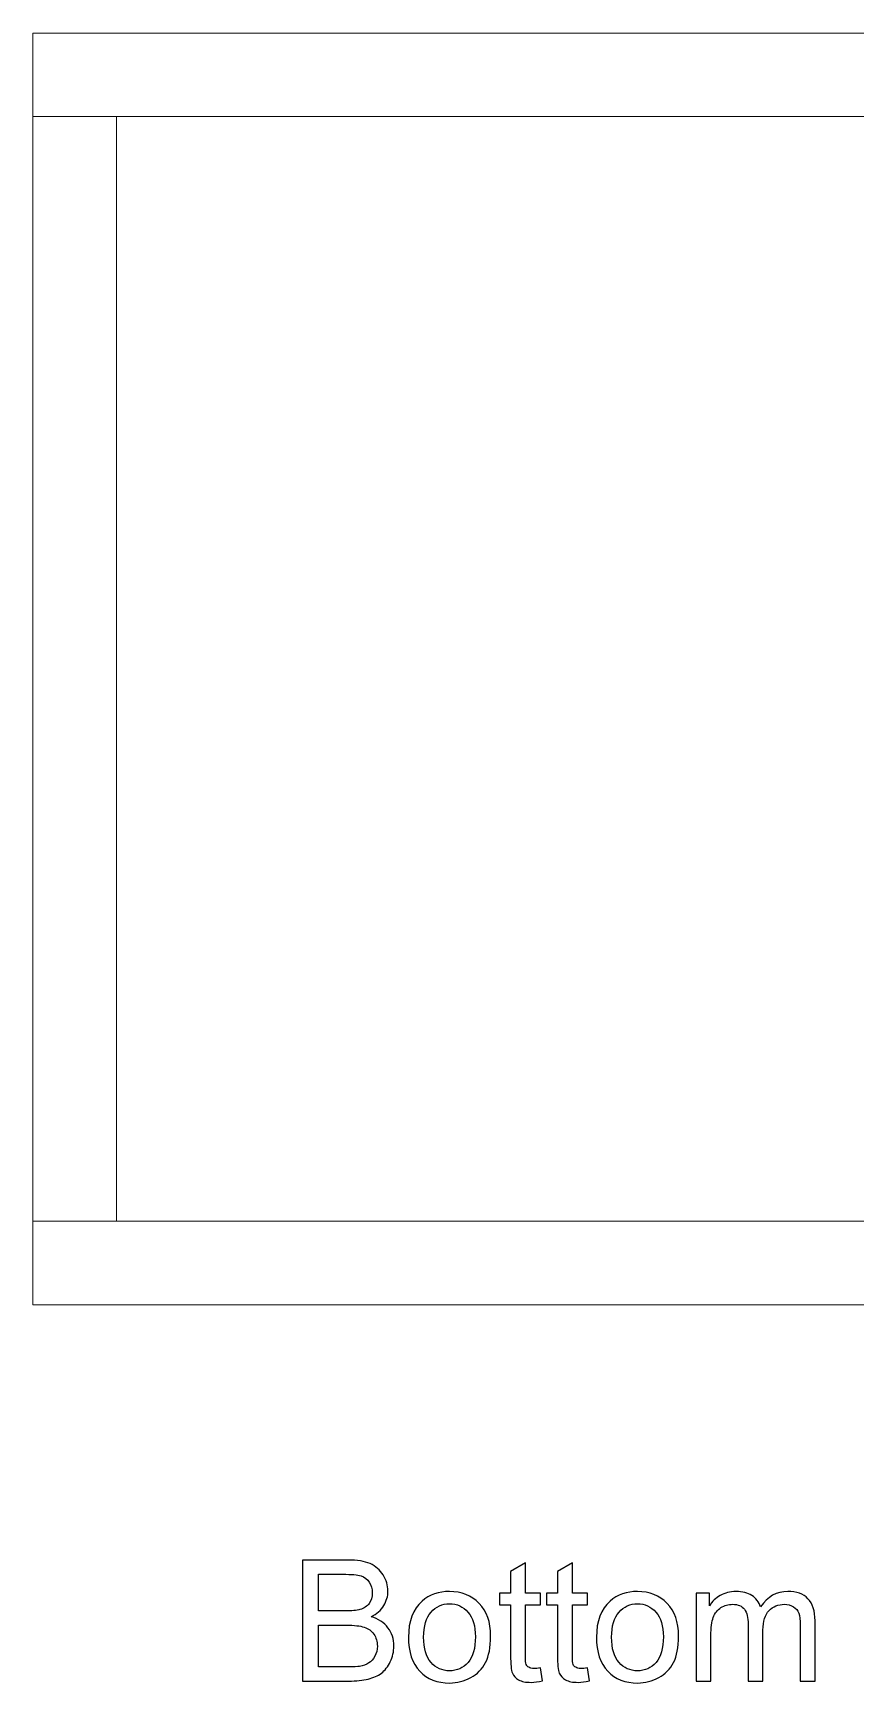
# Model space of a CAD drawing. Header units: inches. Extents: x -38 to 6, y -62 to 68.
# Drawn here: x -21.11 to -13.34, y -6.96 to 8.62 of the extents above; entities that cross this region are included whole.
import ezdxf

# ---------------------------------------------------------------- set-up
doc = ezdxf.new("R2010")
doc.units = ezdxf.units.IN
doc.header["$MEASUREMENT"] = 0
doc.layers.add('Layer 1', color=7, linetype='Continuous')

msp = doc.modelspace()

# ---------------------------------------------------------------- linework, layer by layer
at = {"layer": 'Layer 1', "color": 240, "lineweight": 9}
for points in [[(-21.11, 7.831), (-9.102, 7.831), (-9.102, 8.618), (-21.11, 8.618), (-21.11, 7.831)], [(-21.11, -3.39), (-9.102, -3.39), (-9.102, -2.602), (-21.11, -2.602), (-21.11, -3.39)]]:
    msp.add_lwpolyline(points, close=True, dxfattribs=at)
msp.add_open_spline([(-21.11, -2.602), (-21.11, -2.602), (-21.11, 7.831), (-21.11, 7.831), (-21.11, 7.831), (-21.11, 7.831), (-20.322, 7.831), (-20.322, 7.831), (-20.322, 7.831), (-20.322, 7.831), (-20.322, -2.602), (-20.322, -2.602), (-20.322, -2.602), (-20.322, -2.602), (-21.11, -2.602), (-21.11, -2.602)], degree=3, knots=[0, 0, 0, 0, 0.2, 0.2, 0.2, 0.2, 0.4, 0.4, 0.4, 0.4, 0.6, 0.6, 0.6, 0.6, 1, 1, 1, 1], dxfattribs=at)
at = {"layer": 'Layer 1', "color": 250}
for points, knots in [([(-18.564, -6.944), (-18.564, -6.944), (-18.564, -5.801), (-18.564, -5.801), (-18.564, -5.801), (-18.564, -5.801), (-18.135, -5.801), (-18.135, -5.801), (-18.135, -5.801), (-18.047, -5.801), (-17.977, -5.812), (-17.924, -5.835), (-17.924, -5.835), (-17.872, -5.859), (-17.83, -5.894), (-17.801, -5.942), (-17.801, -5.942), (-17.77, -5.99), (-17.756, -6.041), (-17.756, -6.093), (-17.756, -6.093), (-17.756, -6.142), (-17.769, -6.188), (-17.795, -6.231), (-17.795, -6.231), (-17.822, -6.274), (-17.862, -6.309), (-17.915, -6.336), (-17.915, -6.336), (-17.846, -6.356), (-17.793, -6.391), (-17.756, -6.44), (-17.756, -6.44), (-17.718, -6.488), (-17.7, -6.546), (-17.7, -6.613), (-17.7, -6.613), (-17.7, -6.666), (-17.711, -6.716), (-17.734, -6.762), (-17.734, -6.762), (-17.756, -6.808), (-17.784, -6.844), (-17.818, -6.869), (-17.818, -6.869), (-17.851, -6.894), (-17.893, -6.912), (-17.943, -6.925), (-17.943, -6.925), (-17.993, -6.938), (-18.055, -6.944), (-18.127, -6.944), (-18.127, -6.944), (-18.127, -6.944), (-18.564, -6.944), (-18.564, -6.944)], [0, 0, 0, 0, 0.066667, 0.066667, 0.066667, 0.066667, 0.133333, 0.133333, 0.133333, 0.133333, 0.2, 0.2, 0.2, 0.2, 0.266667, 0.266667, 0.266667, 0.266667, 0.333333, 0.333333, 0.333333, 0.333333, 0.4, 0.4, 0.4, 0.4, 0.466667, 0.466667, 0.466667, 0.466667, 0.533333, 0.533333, 0.533333, 0.533333, 0.6, 0.6, 0.6, 0.6, 0.666667, 0.666667, 0.666667, 0.666667, 0.733333, 0.733333, 0.733333, 0.733333, 0.8, 0.8, 0.8, 0.8, 0.866667, 0.866667, 0.866667, 0.866667, 1, 1, 1, 1]), ([(-16.316, -6.819), (-16.316, -6.819), (-16.297, -6.943), (-16.297, -6.943), (-16.297, -6.943), (-16.336, -6.951), (-16.372, -6.956), (-16.403, -6.956), (-16.403, -6.956), (-16.454, -6.956), (-16.493, -6.948), (-16.521, -6.931), (-16.521, -6.931), (-16.549, -6.915), (-16.569, -6.894), (-16.58, -6.868), (-16.58, -6.868), (-16.592, -6.841), (-16.597, -6.786), (-16.597, -6.702), (-16.597, -6.702), (-16.597, -6.702), (-16.597, -6.224), (-16.597, -6.224), (-16.597, -6.224), (-16.597, -6.224), (-16.701, -6.224), (-16.701, -6.224), (-16.701, -6.224), (-16.701, -6.224), (-16.701, -6.115), (-16.701, -6.115), (-16.701, -6.115), (-16.701, -6.115), (-16.597, -6.115), (-16.597, -6.115), (-16.597, -6.115), (-16.597, -6.115), (-16.597, -5.91), (-16.597, -5.91), (-16.597, -5.91), (-16.597, -5.91), (-16.457, -5.826), (-16.457, -5.826), (-16.457, -5.826), (-16.457, -5.826), (-16.457, -6.115), (-16.457, -6.115), (-16.457, -6.115), (-16.457, -6.115), (-16.316, -6.115), (-16.316, -6.115), (-16.316, -6.115), (-16.316, -6.115), (-16.316, -6.224), (-16.316, -6.224), (-16.316, -6.224), (-16.316, -6.224), (-16.457, -6.224), (-16.457, -6.224), (-16.457, -6.224), (-16.457, -6.224), (-16.457, -6.71), (-16.457, -6.71), (-16.457, -6.71), (-16.457, -6.75), (-16.454, -6.776), (-16.449, -6.787), (-16.449, -6.787), (-16.445, -6.799), (-16.437, -6.808), (-16.425, -6.814), (-16.425, -6.814), (-16.414, -6.821), (-16.398, -6.825), (-16.377, -6.825), (-16.377, -6.825), (-16.362, -6.825), (-16.341, -6.823), (-16.316, -6.819)], [0, 0, 0, 0, 0.047619, 0.047619, 0.047619, 0.047619, 0.095238, 0.095238, 0.095238, 0.095238, 0.142857, 0.142857, 0.142857, 0.142857, 0.190476, 0.190476, 0.190476, 0.190476, 0.238095, 0.238095, 0.238095, 0.238095, 0.285714, 0.285714, 0.285714, 0.285714, 0.333333, 0.333333, 0.333333, 0.333333, 0.380952, 0.380952, 0.380952, 0.380952, 0.428571, 0.428571, 0.428571, 0.428571, 0.47619, 0.47619, 0.47619, 0.47619, 0.52381, 0.52381, 0.52381, 0.52381, 0.571429, 0.571429, 0.571429, 0.571429, 0.619048, 0.619048, 0.619048, 0.619048, 0.666667, 0.666667, 0.666667, 0.666667, 0.714286, 0.714286, 0.714286, 0.714286, 0.761905, 0.761905, 0.761905, 0.761905, 0.809524, 0.809524, 0.809524, 0.809524, 0.857143, 0.857143, 0.857143, 0.857143, 0.904762, 0.904762, 0.904762, 0.904762, 1, 1, 1, 1]), ([(-15.872, -6.819), (-15.872, -6.819), (-15.853, -6.943), (-15.853, -6.943), (-15.853, -6.943), (-15.893, -6.951), (-15.928, -6.956), (-15.959, -6.956), (-15.959, -6.956), (-16.01, -6.956), (-16.049, -6.948), (-16.077, -6.931), (-16.077, -6.931), (-16.105, -6.915), (-16.125, -6.894), (-16.137, -6.868), (-16.137, -6.868), (-16.148, -6.841), (-16.154, -6.786), (-16.154, -6.702), (-16.154, -6.702), (-16.154, -6.702), (-16.154, -6.224), (-16.154, -6.224), (-16.154, -6.224), (-16.154, -6.224), (-16.257, -6.224), (-16.257, -6.224), (-16.257, -6.224), (-16.257, -6.224), (-16.257, -6.115), (-16.257, -6.115), (-16.257, -6.115), (-16.257, -6.115), (-16.154, -6.115), (-16.154, -6.115), (-16.154, -6.115), (-16.154, -6.115), (-16.154, -5.91), (-16.154, -5.91), (-16.154, -5.91), (-16.154, -5.91), (-16.013, -5.826), (-16.013, -5.826), (-16.013, -5.826), (-16.013, -5.826), (-16.013, -6.115), (-16.013, -6.115), (-16.013, -6.115), (-16.013, -6.115), (-15.872, -6.115), (-15.872, -6.115), (-15.872, -6.115), (-15.872, -6.115), (-15.872, -6.224), (-15.872, -6.224), (-15.872, -6.224), (-15.872, -6.224), (-16.013, -6.224), (-16.013, -6.224), (-16.013, -6.224), (-16.013, -6.224), (-16.013, -6.71), (-16.013, -6.71), (-16.013, -6.71), (-16.013, -6.75), (-16.011, -6.776), (-16.006, -6.787), (-16.006, -6.787), (-16.001, -6.799), (-15.993, -6.808), (-15.982, -6.814), (-15.982, -6.814), (-15.97, -6.821), (-15.954, -6.825), (-15.934, -6.825), (-15.934, -6.825), (-15.918, -6.825), (-15.898, -6.823), (-15.872, -6.819)], [0, 0, 0, 0, 0.047619, 0.047619, 0.047619, 0.047619, 0.095238, 0.095238, 0.095238, 0.095238, 0.142857, 0.142857, 0.142857, 0.142857, 0.190476, 0.190476, 0.190476, 0.190476, 0.238095, 0.238095, 0.238095, 0.238095, 0.285714, 0.285714, 0.285714, 0.285714, 0.333333, 0.333333, 0.333333, 0.333333, 0.380952, 0.380952, 0.380952, 0.380952, 0.428571, 0.428571, 0.428571, 0.428571, 0.47619, 0.47619, 0.47619, 0.47619, 0.52381, 0.52381, 0.52381, 0.52381, 0.571429, 0.571429, 0.571429, 0.571429, 0.619048, 0.619048, 0.619048, 0.619048, 0.666667, 0.666667, 0.666667, 0.666667, 0.714286, 0.714286, 0.714286, 0.714286, 0.761905, 0.761905, 0.761905, 0.761905, 0.809524, 0.809524, 0.809524, 0.809524, 0.857143, 0.857143, 0.857143, 0.857143, 0.904762, 0.904762, 0.904762, 0.904762, 1, 1, 1, 1]), ([(-18.412, -6.282), (-18.412, -6.282), (-18.165, -6.282), (-18.165, -6.282), (-18.165, -6.282), (-18.098, -6.282), (-18.049, -6.277), (-18.02, -6.268), (-18.02, -6.268), (-17.982, -6.257), (-17.953, -6.238), (-17.933, -6.211), (-17.933, -6.211), (-17.914, -6.184), (-17.904, -6.151), (-17.904, -6.111), (-17.904, -6.111), (-17.904, -6.073), (-17.913, -6.039), (-17.932, -6.011), (-17.932, -6.011), (-17.95, -5.982), (-17.976, -5.962), (-18.01, -5.951), (-18.01, -5.951), (-18.043, -5.94), (-18.101, -5.935), (-18.183, -5.935), (-18.183, -5.935), (-18.183, -5.935), (-18.412, -5.935), (-18.412, -5.935), (-18.412, -5.935), (-18.412, -5.935), (-18.412, -6.282), (-18.412, -6.282)], [0, 0, 0, 0, 0.1, 0.1, 0.1, 0.1, 0.2, 0.2, 0.2, 0.2, 0.3, 0.3, 0.3, 0.3, 0.4, 0.4, 0.4, 0.4, 0.5, 0.5, 0.5, 0.5, 0.6, 0.6, 0.6, 0.6, 0.7, 0.7, 0.7, 0.7, 0.8, 0.8, 0.8, 0.8, 1, 1, 1, 1]), ([(-17.562, -6.53), (-17.562, -6.377), (-17.52, -6.263), (-17.434, -6.19), (-17.434, -6.19), (-17.363, -6.128), (-17.276, -6.098), (-17.174, -6.098), (-17.174, -6.098), (-17.06, -6.098), (-16.967, -6.135), (-16.894, -6.21), (-16.894, -6.21), (-16.822, -6.284), (-16.786, -6.387), (-16.786, -6.518), (-16.786, -6.518), (-16.786, -6.625), (-16.802, -6.708), (-16.834, -6.769), (-16.834, -6.769), (-16.866, -6.83), (-16.913, -6.878), (-16.974, -6.911), (-16.974, -6.911), (-17.035, -6.945), (-17.102, -6.962), (-17.174, -6.962), (-17.174, -6.962), (-17.29, -6.962), (-17.383, -6.925), (-17.455, -6.851), (-17.455, -6.851), (-17.527, -6.776), (-17.562, -6.669), (-17.562, -6.53)], [0, 0, 0, 0, 0.1, 0.1, 0.1, 0.1, 0.2, 0.2, 0.2, 0.2, 0.3, 0.3, 0.3, 0.3, 0.4, 0.4, 0.4, 0.4, 0.5, 0.5, 0.5, 0.5, 0.6, 0.6, 0.6, 0.6, 0.7, 0.7, 0.7, 0.7, 0.8, 0.8, 0.8, 0.8, 1, 1, 1, 1]), ([(-17.419, -6.53), (-17.419, -6.636), (-17.395, -6.715), (-17.349, -6.768), (-17.349, -6.768), (-17.302, -6.821), (-17.244, -6.847), (-17.174, -6.847), (-17.174, -6.847), (-17.104, -6.847), (-17.046, -6.821), (-16.999, -6.768), (-16.999, -6.768), (-16.953, -6.715), (-16.93, -6.634), (-16.93, -6.526), (-16.93, -6.526), (-16.93, -6.423), (-16.953, -6.346), (-17, -6.294), (-17, -6.294), (-17.046, -6.241), (-17.104, -6.214), (-17.174, -6.214), (-17.174, -6.214), (-17.244, -6.214), (-17.302, -6.241), (-17.349, -6.293), (-17.349, -6.293), (-17.395, -6.345), (-17.419, -6.424), (-17.419, -6.53)], [0, 0, 0, 0, 0.111111, 0.111111, 0.111111, 0.111111, 0.222222, 0.222222, 0.222222, 0.222222, 0.333333, 0.333333, 0.333333, 0.333333, 0.444444, 0.444444, 0.444444, 0.444444, 0.555556, 0.555556, 0.555556, 0.555556, 0.666667, 0.666667, 0.666667, 0.666667, 0.777778, 0.777778, 0.777778, 0.777778, 1, 1, 1, 1]), ([(-15.786, -6.53), (-15.786, -6.377), (-15.744, -6.263), (-15.658, -6.19), (-15.658, -6.19), (-15.587, -6.128), (-15.5, -6.098), (-15.398, -6.098), (-15.398, -6.098), (-15.284, -6.098), (-15.191, -6.135), (-15.119, -6.21), (-15.119, -6.21), (-15.046, -6.284), (-15.01, -6.387), (-15.01, -6.518), (-15.01, -6.518), (-15.01, -6.625), (-15.026, -6.708), (-15.058, -6.769), (-15.058, -6.769), (-15.09, -6.83), (-15.137, -6.878), (-15.198, -6.911), (-15.198, -6.911), (-15.259, -6.945), (-15.326, -6.962), (-15.398, -6.962), (-15.398, -6.962), (-15.514, -6.962), (-15.608, -6.925), (-15.679, -6.851), (-15.679, -6.851), (-15.751, -6.776), (-15.786, -6.669), (-15.786, -6.53)], [0, 0, 0, 0, 0.1, 0.1, 0.1, 0.1, 0.2, 0.2, 0.2, 0.2, 0.3, 0.3, 0.3, 0.3, 0.4, 0.4, 0.4, 0.4, 0.5, 0.5, 0.5, 0.5, 0.6, 0.6, 0.6, 0.6, 0.7, 0.7, 0.7, 0.7, 0.8, 0.8, 0.8, 0.8, 1, 1, 1, 1]), ([(-15.643, -6.53), (-15.643, -6.636), (-15.62, -6.715), (-15.573, -6.768), (-15.573, -6.768), (-15.527, -6.821), (-15.468, -6.847), (-15.398, -6.847), (-15.398, -6.847), (-15.328, -6.847), (-15.27, -6.821), (-15.223, -6.768), (-15.223, -6.768), (-15.177, -6.715), (-15.154, -6.634), (-15.154, -6.526), (-15.154, -6.526), (-15.154, -6.423), (-15.177, -6.346), (-15.224, -6.294), (-15.224, -6.294), (-15.271, -6.241), (-15.329, -6.214), (-15.398, -6.214), (-15.398, -6.214), (-15.468, -6.214), (-15.527, -6.241), (-15.573, -6.293), (-15.573, -6.293), (-15.62, -6.345), (-15.643, -6.424), (-15.643, -6.53)], [0, 0, 0, 0, 0.111111, 0.111111, 0.111111, 0.111111, 0.222222, 0.222222, 0.222222, 0.222222, 0.333333, 0.333333, 0.333333, 0.333333, 0.444444, 0.444444, 0.444444, 0.444444, 0.555556, 0.555556, 0.555556, 0.555556, 0.666667, 0.666667, 0.666667, 0.666667, 0.777778, 0.777778, 0.777778, 0.777778, 1, 1, 1, 1]), ([(-14.845, -6.944), (-14.845, -6.944), (-14.845, -6.115), (-14.845, -6.115), (-14.845, -6.115), (-14.845, -6.115), (-14.719, -6.115), (-14.719, -6.115), (-14.719, -6.115), (-14.719, -6.115), (-14.719, -6.233), (-14.719, -6.233), (-14.719, -6.233), (-14.693, -6.192), (-14.659, -6.159), (-14.616, -6.135), (-14.616, -6.135), (-14.573, -6.11), (-14.524, -6.098), (-14.468, -6.098), (-14.468, -6.098), (-14.407, -6.098), (-14.357, -6.111), (-14.318, -6.136), (-14.318, -6.136), (-14.279, -6.161), (-14.251, -6.197), (-14.235, -6.243), (-14.235, -6.243), (-14.169, -6.146), (-14.084, -6.098), (-13.978, -6.098), (-13.978, -6.098), (-13.896, -6.098), (-13.832, -6.12), (-13.788, -6.166), (-13.788, -6.166), (-13.743, -6.212), (-13.721, -6.282), (-13.721, -6.376), (-13.721, -6.376), (-13.721, -6.376), (-13.721, -6.944), (-13.721, -6.944), (-13.721, -6.944), (-13.721, -6.944), (-13.862, -6.944), (-13.862, -6.944), (-13.862, -6.944), (-13.862, -6.944), (-13.862, -6.423), (-13.862, -6.423), (-13.862, -6.423), (-13.862, -6.367), (-13.866, -6.326), (-13.875, -6.302), (-13.875, -6.302), (-13.884, -6.277), (-13.901, -6.257), (-13.925, -6.242), (-13.925, -6.242), (-13.949, -6.227), (-13.977, -6.219), (-14.01, -6.219), (-14.01, -6.219), (-14.068, -6.219), (-14.117, -6.239), (-14.155, -6.277), (-14.155, -6.277), (-14.194, -6.316), (-14.213, -6.378), (-14.213, -6.463), (-14.213, -6.463), (-14.213, -6.463), (-14.213, -6.944), (-14.213, -6.944), (-14.213, -6.944), (-14.213, -6.944), (-14.353, -6.944), (-14.353, -6.944), (-14.353, -6.944), (-14.353, -6.944), (-14.353, -6.406), (-14.353, -6.406), (-14.353, -6.406), (-14.353, -6.344), (-14.365, -6.297), (-14.388, -6.266), (-14.388, -6.266), (-14.411, -6.235), (-14.448, -6.219), (-14.5, -6.219), (-14.5, -6.219), (-14.54, -6.219), (-14.576, -6.23), (-14.61, -6.25), (-14.61, -6.25), (-14.643, -6.271), (-14.667, -6.302), (-14.683, -6.342), (-14.683, -6.342), (-14.697, -6.382), (-14.705, -6.439), (-14.705, -6.515), (-14.705, -6.515), (-14.705, -6.515), (-14.705, -6.944), (-14.705, -6.944), (-14.705, -6.944), (-14.705, -6.944), (-14.845, -6.944), (-14.845, -6.944)], [0, 0, 0, 0, 0.034483, 0.034483, 0.034483, 0.034483, 0.068966, 0.068966, 0.068966, 0.068966, 0.103448, 0.103448, 0.103448, 0.103448, 0.137931, 0.137931, 0.137931, 0.137931, 0.172414, 0.172414, 0.172414, 0.172414, 0.206897, 0.206897, 0.206897, 0.206897, 0.241379, 0.241379, 0.241379, 0.241379, 0.275862, 0.275862, 0.275862, 0.275862, 0.310345, 0.310345, 0.310345, 0.310345, 0.344828, 0.344828, 0.344828, 0.344828, 0.37931, 0.37931, 0.37931, 0.37931, 0.413793, 0.413793, 0.413793, 0.413793, 0.448276, 0.448276, 0.448276, 0.448276, 0.482759, 0.482759, 0.482759, 0.482759, 0.517241, 0.517241, 0.517241, 0.517241, 0.551724, 0.551724, 0.551724, 0.551724, 0.586207, 0.586207, 0.586207, 0.586207, 0.62069, 0.62069, 0.62069, 0.62069, 0.655172, 0.655172, 0.655172, 0.655172, 0.689655, 0.689655, 0.689655, 0.689655, 0.724138, 0.724138, 0.724138, 0.724138, 0.758621, 0.758621, 0.758621, 0.758621, 0.793103, 0.793103, 0.793103, 0.793103, 0.827586, 0.827586, 0.827586, 0.827586, 0.862069, 0.862069, 0.862069, 0.862069, 0.896552, 0.896552, 0.896552, 0.896552, 0.931034, 0.931034, 0.931034, 0.931034, 1, 1, 1, 1]), ([(-18.412, -6.81), (-18.412, -6.81), (-18.127, -6.81), (-18.127, -6.81), (-18.127, -6.81), (-18.078, -6.81), (-18.044, -6.808), (-18.024, -6.805), (-18.024, -6.805), (-17.989, -6.799), (-17.96, -6.788), (-17.937, -6.773), (-17.937, -6.773), (-17.913, -6.759), (-17.894, -6.738), (-17.879, -6.71), (-17.879, -6.71), (-17.864, -6.682), (-17.856, -6.649), (-17.856, -6.613), (-17.856, -6.613), (-17.856, -6.57), (-17.867, -6.533), (-17.889, -6.501), (-17.889, -6.501), (-17.911, -6.47), (-17.941, -6.448), (-17.98, -6.435), (-17.98, -6.435), (-18.019, -6.422), (-18.075, -6.416), (-18.147, -6.416), (-18.147, -6.416), (-18.147, -6.416), (-18.412, -6.416), (-18.412, -6.416), (-18.412, -6.416), (-18.412, -6.416), (-18.412, -6.81), (-18.412, -6.81)], [0, 0, 0, 0, 0.090909, 0.090909, 0.090909, 0.090909, 0.181818, 0.181818, 0.181818, 0.181818, 0.272727, 0.272727, 0.272727, 0.272727, 0.363636, 0.363636, 0.363636, 0.363636, 0.454545, 0.454545, 0.454545, 0.454545, 0.545455, 0.545455, 0.545455, 0.545455, 0.636364, 0.636364, 0.636364, 0.636364, 0.727273, 0.727273, 0.727273, 0.727273, 0.818182, 0.818182, 0.818182, 0.818182, 1, 1, 1, 1])]:
    msp.add_open_spline(points, degree=3, knots=knots, dxfattribs=at)

doc.saveas('drawing.dxf')
